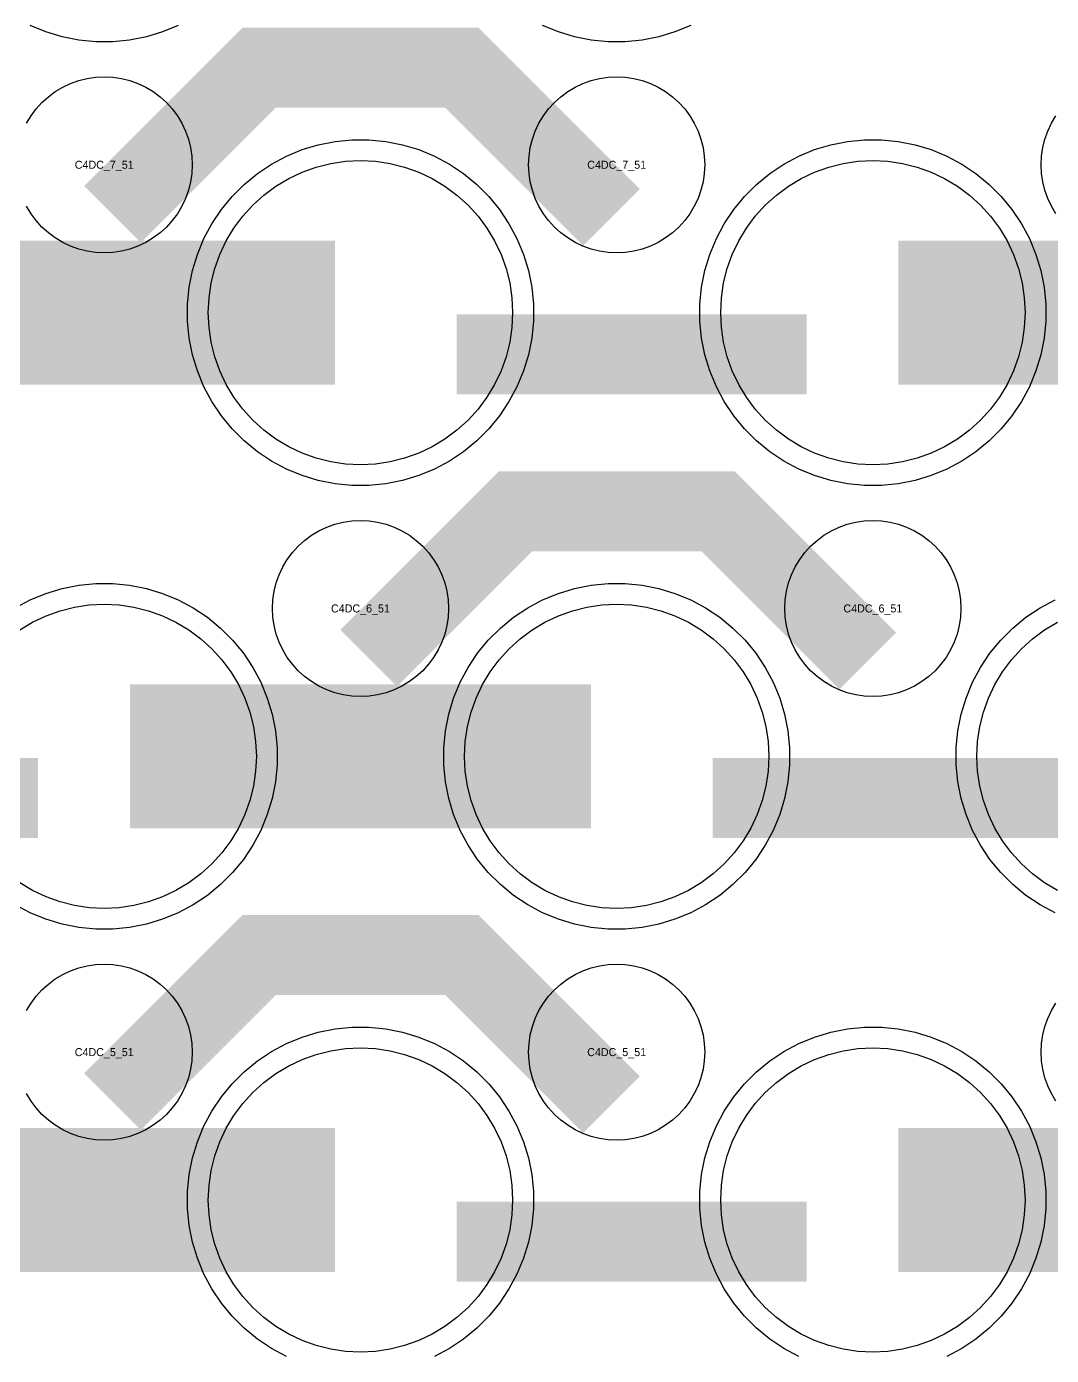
# Model space of a CAD drawing. Extents: x -11880 to 11880, y -14992 to 14992.
# Drawn here: x 4295.8 to 4615.8, y -14195.3 to -13780.3 of the extents above; entities that cross this region are included whole.
import ezdxf
from ezdxf.enums import TextEntityAlignment as Align

# ---------------------------------------------------------------- set-up
doc = ezdxf.new("R2010")
doc.units = 0
doc.header["$MEASUREMENT"] = 0
for name, color, linetype in [('GDS_775_DT_237', 138, 'CONTINUOUS'), ('RDL1_FS', 34, 'CONTINUOUS'), ('RDL_BS', 160, 'CONTINUOUS')]:
    doc.layers.add(name, color=color, linetype=linetype)

msp = doc.modelspace()

# ---------------------------------------------------------------- linework, layer by layer
at = {"layer": 'RDL1_FS', "color": 241, "true_color": 0xf7abae}
for points in [[(4400, -13917.124), (4395.343, -13916.895), (4390.732, -13916.211), (4386.209, -13915.079), (4381.819, -13913.507), (4377.605, -13911.515), (4373.605, -13909.117), (4369.86, -13906.339), (4366.406, -13903.209), (4363.276, -13899.755), (4360.498, -13896.01), (4358.1, -13892.01), (4356.108, -13887.796), (4354.536, -13883.406), (4353.404, -13878.883), (4352.72, -13874.272), (4352.491, -13869.615), (4352.72, -13864.958), (4353.404, -13860.347), (4354.536, -13855.824), (4356.108, -13851.434), (4358.1, -13847.22), (4360.498, -13843.22), (4363.276, -13839.475), (4366.406, -13836.021), (4369.86, -13832.891), (4373.605, -13830.113), (4377.605, -13827.715), (4381.819, -13825.723), (4386.209, -13824.151), (4390.732, -13823.019), (4395.343, -13822.335), (4400, -13822.106), (4404.657, -13822.335), (4409.268, -13823.019), (4413.791, -13824.151), (4418.181, -13825.723), (4422.395, -13827.715), (4426.395, -13830.113), (4430.14, -13832.891), (4433.594, -13836.021), (4436.724, -13839.475), (4439.502, -13843.22), (4441.9, -13847.22), (4443.892, -13851.434), (4445.464, -13855.824), (4446.596, -13860.347), (4447.28, -13864.958), (4447.509, -13869.615), (4447.28, -13874.272), (4446.596, -13878.883), (4445.464, -13883.406), (4443.892, -13887.796), (4441.9, -13892.01), (4439.502, -13896.01), (4436.724, -13899.755), (4433.594, -13903.209), (4430.14, -13906.339), (4426.395, -13909.117), (4422.395, -13911.515), (4418.181, -13913.507), (4413.791, -13915.079), (4409.268, -13916.211), (4404.657, -13916.895)], [(4560, -13917.124), (4555.343, -13916.895), (4550.732, -13916.211), (4546.209, -13915.079), (4541.819, -13913.507), (4537.605, -13911.515), (4533.605, -13909.117), (4529.86, -13906.339), (4526.406, -13903.209), (4523.276, -13899.755), (4520.498, -13896.01), (4518.1, -13892.01), (4516.108, -13887.796), (4514.536, -13883.406), (4513.404, -13878.883), (4512.72, -13874.272), (4512.491, -13869.615), (4512.72, -13864.958), (4513.404, -13860.347), (4514.536, -13855.824), (4516.108, -13851.434), (4518.1, -13847.22), (4520.498, -13843.22), (4523.276, -13839.475), (4526.406, -13836.021), (4529.86, -13832.891), (4533.605, -13830.113), (4537.605, -13827.715), (4541.819, -13825.723), (4546.209, -13824.151), (4550.732, -13823.019), (4555.343, -13822.335), (4560, -13822.106), (4564.657, -13822.335), (4569.268, -13823.019), (4573.791, -13824.151), (4578.181, -13825.723), (4582.395, -13827.715), (4586.395, -13830.113), (4590.14, -13832.891), (4593.594, -13836.021), (4596.724, -13839.475), (4599.502, -13843.22), (4601.9, -13847.22), (4603.892, -13851.434), (4605.464, -13855.824), (4606.596, -13860.347), (4607.28, -13864.958), (4607.509, -13869.615), (4607.28, -13874.272), (4606.596, -13878.883), (4605.464, -13883.406), (4603.892, -13887.796), (4601.9, -13892.01), (4599.502, -13896.01), (4596.724, -13899.755), (4593.594, -13903.209), (4590.14, -13906.339), (4586.395, -13909.117), (4582.395, -13911.515), (4578.181, -13913.507), (4573.791, -13915.079), (4569.268, -13916.211), (4564.657, -13916.895)], [(4480, -14055.689), (4475.343, -14055.46), (4470.732, -14054.776), (4466.209, -14053.644), (4461.819, -14052.072), (4457.605, -14050.08), (4453.605, -14047.682), (4449.86, -14044.904), (4446.406, -14041.774), (4443.276, -14038.32), (4440.498, -14034.575), (4438.1, -14030.575), (4436.108, -14026.361), (4434.536, -14021.971), (4433.404, -14017.448), (4432.72, -14012.837), (4432.491, -14008.18), (4432.72, -14003.523), (4433.404, -13998.912), (4434.536, -13994.389), (4436.108, -13989.999), (4438.1, -13985.785), (4440.498, -13981.785), (4443.276, -13978.04), (4446.406, -13974.586), (4449.86, -13971.456), (4453.605, -13968.678), (4457.605, -13966.28), (4461.819, -13964.288), (4466.209, -13962.716), (4470.732, -13961.584), (4475.343, -13960.9), (4480, -13960.671), (4484.657, -13960.9), (4489.268, -13961.584), (4493.791, -13962.716), (4498.181, -13964.288), (4502.395, -13966.28), (4506.395, -13968.678), (4510.14, -13971.456), (4513.594, -13974.586), (4516.724, -13978.04), (4519.502, -13981.785), (4521.9, -13985.785), (4523.892, -13989.999), (4525.464, -13994.389), (4526.596, -13998.912), (4527.28, -14003.523), (4527.509, -14008.18), (4527.28, -14012.837), (4526.596, -14017.448), (4525.464, -14021.971), (4523.892, -14026.361), (4521.9, -14030.575), (4519.502, -14034.575), (4516.724, -14038.32), (4513.594, -14041.774), (4510.14, -14044.904), (4506.395, -14047.682), (4502.395, -14050.08), (4498.181, -14052.072), (4493.791, -14053.644), (4489.268, -14054.776), (4484.657, -14055.46)], [(4400, -14194.254), (4395.343, -14194.025), (4390.732, -14193.341), (4386.209, -14192.209), (4381.819, -14190.637), (4377.605, -14188.645), (4373.605, -14186.247), (4369.86, -14183.469), (4366.406, -14180.339), (4363.276, -14176.885), (4360.498, -14173.14), (4358.1, -14169.14), (4356.108, -14164.926), (4354.536, -14160.536), (4353.404, -14156.013), (4352.72, -14151.402), (4352.491, -14146.745), (4352.72, -14142.088), (4353.404, -14137.477), (4354.536, -14132.954), (4356.108, -14128.564), (4358.1, -14124.35), (4360.498, -14120.35), (4363.276, -14116.605), (4366.406, -14113.151), (4369.86, -14110.021), (4373.605, -14107.243), (4377.605, -14104.845), (4381.819, -14102.853), (4386.209, -14101.281), (4390.732, -14100.149), (4395.343, -14099.465), (4400, -14099.236), (4404.657, -14099.465), (4409.268, -14100.149), (4413.791, -14101.281), (4418.181, -14102.853), (4422.395, -14104.845), (4426.395, -14107.243), (4430.14, -14110.021), (4433.594, -14113.151), (4436.724, -14116.605), (4439.502, -14120.35), (4441.9, -14124.35), (4443.892, -14128.564), (4445.464, -14132.954), (4446.596, -14137.477), (4447.28, -14142.088), (4447.509, -14146.745), (4447.28, -14151.402), (4446.596, -14156.013), (4445.464, -14160.536), (4443.892, -14164.926), (4441.9, -14169.14), (4439.502, -14173.14), (4436.724, -14176.885), (4433.594, -14180.339), (4430.14, -14183.469), (4426.395, -14186.247), (4422.395, -14188.645), (4418.181, -14190.637), (4413.791, -14192.209), (4409.268, -14193.341), (4404.657, -14194.025)], [(4560, -14194.254), (4555.343, -14194.025), (4550.732, -14193.341), (4546.209, -14192.209), (4541.819, -14190.637), (4537.605, -14188.645), (4533.605, -14186.247), (4529.86, -14183.469), (4526.406, -14180.339), (4523.276, -14176.885), (4520.498, -14173.14), (4518.1, -14169.14), (4516.108, -14164.926), (4514.536, -14160.536), (4513.404, -14156.013), (4512.72, -14151.402), (4512.491, -14146.745), (4512.72, -14142.088), (4513.404, -14137.477), (4514.536, -14132.954), (4516.108, -14128.564), (4518.1, -14124.35), (4520.498, -14120.35), (4523.276, -14116.605), (4526.406, -14113.151), (4529.86, -14110.021), (4533.605, -14107.243), (4537.605, -14104.845), (4541.819, -14102.853), (4546.209, -14101.281), (4550.732, -14100.149), (4555.343, -14099.465), (4560, -14099.236), (4564.657, -14099.465), (4569.268, -14100.149), (4573.791, -14101.281), (4578.181, -14102.853), (4582.395, -14104.845), (4586.395, -14107.243), (4590.14, -14110.021), (4593.594, -14113.151), (4596.724, -14116.605), (4599.502, -14120.35), (4601.9, -14124.35), (4603.892, -14128.564), (4605.464, -14132.954), (4606.596, -14137.477), (4607.28, -14142.088), (4607.509, -14146.745), (4607.28, -14151.402), (4606.596, -14156.013), (4605.464, -14160.536), (4603.892, -14164.926), (4601.9, -14169.14), (4599.502, -14173.14), (4596.724, -14176.885), (4593.594, -14180.339), (4590.14, -14183.469), (4586.395, -14186.247), (4582.395, -14188.645), (4578.181, -14190.637), (4573.791, -14192.209), (4569.268, -14193.341), (4564.657, -14194.025)]]:
    msp.add_lwpolyline(points, close=True, dxfattribs=at)
for points in [[(4248.002, -13869.615, 45, 45, 0), (4320.002, -13869.615, 45, 45, 0)], [(4320.002, -13869.615, 45, 45, 0), (4392.002, -13869.615, 45, 45, 0)], [(4568.002, -13869.615, 45, 45, 0), (4640.002, -13869.615, 45, 45, 0)], [(4328.002, -14008.18, 45, 45, 0), (4400.002, -14008.18, 45, 45, 0)], [(4400.002, -14008.18, 45, 45, 0), (4472.002, -14008.18, 45, 45, 0)], [(4248.002, -14146.745, 45, 45, 0), (4320.002, -14146.745, 45, 45, 0)], [(4320.002, -14146.745, 45, 45, 0), (4392.002, -14146.745, 45, 45, 0)], [(4568.002, -14146.745, 45, 45, 0), (4640.002, -14146.745, 45, 45, 0)]]:
    msp.add_lwpolyline(points, format="xyseb", dxfattribs=at)
for points in [[(4293.605, -13968.678), (4297.605, -13966.28), (4301.819, -13964.288), (4306.209, -13962.716), (4310.732, -13961.584), (4315.343, -13960.9), (4320, -13960.671), (4324.657, -13960.9), (4329.268, -13961.584), (4333.791, -13962.716), (4338.181, -13964.288), (4342.395, -13966.28), (4346.395, -13968.678), (4350.14, -13971.456), (4353.594, -13974.586), (4356.724, -13978.04), (4359.502, -13981.785), (4361.9, -13985.785), (4363.892, -13989.999), (4365.464, -13994.389), (4366.596, -13998.912), (4367.28, -14003.523), (4367.509, -14008.18), (4367.28, -14012.837), (4366.596, -14017.448), (4365.464, -14021.971), (4363.892, -14026.361), (4361.9, -14030.575), (4359.502, -14034.575), (4356.724, -14038.32), (4353.594, -14041.774), (4350.14, -14044.904), (4346.395, -14047.682), (4342.395, -14050.08), (4338.181, -14052.072), (4333.791, -14053.644), (4329.268, -14054.776), (4324.657, -14055.46), (4320, -14055.689), (4315.343, -14055.46), (4310.732, -14054.776), (4306.209, -14053.644), (4301.819, -14052.072), (4297.605, -14050.08), (4293.605, -14047.682)], [(4617.605, -14050.08), (4613.605, -14047.682), (4609.86, -14044.904), (4606.406, -14041.774), (4603.276, -14038.32), (4600.498, -14034.575), (4598.1, -14030.575), (4596.108, -14026.361), (4594.536, -14021.971), (4593.404, -14017.448), (4592.72, -14012.837), (4592.491, -14008.18), (4592.72, -14003.523), (4593.404, -13998.912), (4594.536, -13994.389), (4596.108, -13989.999), (4598.1, -13985.785), (4600.498, -13981.785), (4603.276, -13978.04), (4606.406, -13974.586), (4609.86, -13971.456), (4613.605, -13968.678), (4617.605, -13966.28)]]:
    msp.add_lwpolyline(points, dxfattribs=at)
at = {"layer": 'RDL_BS', "color": 241, "true_color": 0xf7abae}
for points in [[(4343.115, -13779.925), (4338.205, -13781.956), (4333.165, -13783.487), (4327.938, -13784.533), (4322.644, -13785.05), (4317.356, -13785.05), (4312.062, -13784.533), (4306.835, -13783.487), (4301.795, -13781.956), (4296.885, -13779.925)], [(4503.115, -13779.925), (4498.205, -13781.956), (4493.165, -13783.487), (4487.938, -13784.533), (4482.644, -13785.05), (4477.356, -13785.05), (4472.062, -13784.533), (4466.835, -13783.487), (4461.795, -13781.956), (4456.885, -13779.925)], [(4292.223, -13961.797), (4296.885, -13959.305), (4301.795, -13957.274), (4306.835, -13955.743), (4312.062, -13954.697), (4317.356, -13954.18), (4322.644, -13954.18), (4327.938, -13954.697), (4333.165, -13955.743), (4338.205, -13957.274), (4343.115, -13959.305), (4347.777, -13961.797), (4352.191, -13964.744), (4356.292, -13968.106), (4360.074, -13971.888), (4363.436, -13975.989), (4366.383, -13980.403), (4368.875, -13985.065), (4370.906, -13989.975), (4372.437, -13995.015), (4373.483, -14000.242), (4374, -14005.536), (4374, -14010.824), (4373.483, -14016.118), (4372.437, -14021.345), (4370.906, -14026.385), (4368.875, -14031.295), (4366.383, -14035.957), (4363.436, -14040.371), (4360.074, -14044.472), (4356.292, -14048.254), (4352.191, -14051.616), (4347.777, -14054.563), (4343.115, -14057.055), (4338.205, -14059.086), (4333.165, -14060.617), (4327.938, -14061.663), (4322.644, -14062.18), (4317.356, -14062.18), (4312.062, -14061.663), (4306.835, -14060.617), (4301.795, -14059.086), (4296.885, -14057.055), (4292.223, -14054.563)], [(4616.885, -14057.055), (4612.223, -14054.563), (4607.809, -14051.616), (4603.708, -14048.254), (4599.926, -14044.472), (4596.564, -14040.371), (4593.617, -14035.957), (4591.125, -14031.295), (4589.094, -14026.385), (4587.563, -14021.345), (4586.517, -14016.118), (4586, -14010.824), (4586, -14005.536), (4586.517, -14000.242), (4587.563, -13995.015), (4589.094, -13989.975), (4591.125, -13985.065), (4593.617, -13980.403), (4596.564, -13975.989), (4599.926, -13971.888), (4603.708, -13968.106), (4607.809, -13964.744), (4612.223, -13961.797), (4616.885, -13959.305)], [(4376.885, -14195.62), (4372.223, -14193.128), (4367.809, -14190.181), (4363.708, -14186.819), (4359.926, -14183.037), (4356.564, -14178.936), (4353.617, -14174.522), (4351.125, -14169.86), (4349.094, -14164.95), (4347.563, -14159.91), (4346.517, -14154.683), (4346, -14149.389), (4346, -14144.101), (4346.517, -14138.807), (4347.563, -14133.58), (4349.094, -14128.54), (4351.125, -14123.63), (4353.617, -14118.968), (4356.564, -14114.554), (4359.926, -14110.453), (4363.708, -14106.671), (4367.809, -14103.309), (4372.223, -14100.362), (4376.885, -14097.87), (4381.795, -14095.839), (4386.835, -14094.308), (4392.062, -14093.262), (4397.356, -14092.745), (4402.644, -14092.745), (4407.938, -14093.262), (4413.165, -14094.308), (4418.205, -14095.839), (4423.115, -14097.87), (4427.777, -14100.362), (4432.191, -14103.309), (4436.292, -14106.671), (4440.074, -14110.453), (4443.436, -14114.554), (4446.383, -14118.968), (4448.875, -14123.63), (4450.906, -14128.54), (4452.437, -14133.58), (4453.483, -14138.807), (4454, -14144.101), (4454, -14149.389), (4453.483, -14154.683), (4452.437, -14159.91), (4450.906, -14164.95), (4448.875, -14169.86), (4446.383, -14174.522), (4443.436, -14178.936), (4440.074, -14183.037), (4436.292, -14186.819), (4432.191, -14190.181), (4427.777, -14193.128), (4423.115, -14195.62)], [(4536.885, -14195.62), (4532.223, -14193.128), (4527.809, -14190.181), (4523.708, -14186.819), (4519.926, -14183.037), (4516.564, -14178.936), (4513.617, -14174.522), (4511.125, -14169.86), (4509.094, -14164.95), (4507.563, -14159.91), (4506.517, -14154.683), (4506, -14149.389), (4506, -14144.101), (4506.517, -14138.807), (4507.563, -14133.58), (4509.094, -14128.54), (4511.125, -14123.63), (4513.617, -14118.968), (4516.564, -14114.554), (4519.926, -14110.453), (4523.708, -14106.671), (4527.809, -14103.309), (4532.223, -14100.362), (4536.885, -14097.87), (4541.795, -14095.839), (4546.835, -14094.308), (4552.062, -14093.262), (4557.356, -14092.745), (4562.644, -14092.745), (4567.938, -14093.262), (4573.165, -14094.308), (4578.205, -14095.839), (4583.115, -14097.87), (4587.777, -14100.362), (4592.191, -14103.309), (4596.292, -14106.671), (4600.074, -14110.453), (4603.436, -14114.554), (4606.383, -14118.968), (4608.875, -14123.63), (4610.906, -14128.54), (4612.437, -14133.58), (4613.483, -14138.807), (4614, -14144.101), (4614, -14149.389), (4613.483, -14154.683), (4612.437, -14159.91), (4610.906, -14164.95), (4608.875, -14169.86), (4606.383, -14174.522), (4603.436, -14178.936), (4600.074, -14183.037), (4596.292, -14186.819), (4592.191, -14190.181), (4587.777, -14193.128), (4583.115, -14195.62)]]:
    msp.add_lwpolyline(points, dxfattribs=at)
at = {"layer": 'RDL_BS'}
for points in [[(4322.562, -13838.929, 25, 25, 0), (4368.377, -13793.114, 25, 25, 0), (4401.93, -13793.114, 25, 25, 0)], [(4478.401, -13839.828, 25, 25, 0), (4431.687, -13793.114, 25, 25, 0), (4401.929, -13793.114, 25, 25, 0)], [(4402.562, -13977.494, 25, 25, 0), (4448.377, -13931.679, 25, 25, 0), (4481.93, -13931.679, 25, 25, 0)], [(4558.401, -13978.393, 25, 25, 0), (4511.687, -13931.679, 25, 25, 0), (4481.929, -13931.679, 25, 25, 0)], [(4322.562, -14116.059, 25, 25, 0), (4368.377, -14070.244, 25, 25, 0), (4401.93, -14070.244, 25, 25, 0)], [(4478.401, -14116.958, 25, 25, 0), (4431.687, -14070.244, 25, 25, 0), (4401.929, -14070.244, 25, 25, 0)]]:
    msp.add_lwpolyline(points, format="xyseb", dxfattribs=at)
for points in [[(4295.75, -13810.471), (4297.143, -13808.147), (4298.746, -13805.984), (4300.558, -13803.985), (4302.557, -13802.173), (4304.72, -13800.57), (4307.044, -13799.177), (4309.481, -13798.025), (4312.016, -13797.118), (4314.635, -13796.461), (4317.307, -13796.065), (4320, -13795.933), (4322.693, -13796.065), (4325.365, -13796.461), (4327.984, -13797.118), (4330.519, -13798.025), (4332.956, -13799.177), (4335.28, -13800.57), (4337.443, -13802.173), (4339.442, -13803.985), (4341.254, -13805.984), (4342.857, -13808.147), (4344.25, -13810.471), (4345.402, -13812.908), (4346.309, -13815.443), (4346.966, -13818.062), (4347.362, -13820.734), (4347.494, -13823.427), (4347.362, -13826.12), (4346.966, -13828.792), (4346.309, -13831.411), (4345.402, -13833.946), (4344.25, -13836.383), (4342.857, -13838.707), (4341.254, -13840.87), (4339.442, -13842.869), (4337.443, -13844.681), (4335.28, -13846.284), (4332.956, -13847.677), (4330.519, -13848.829), (4327.984, -13849.736), (4325.365, -13850.393), (4322.693, -13850.789), (4320, -13850.921), (4317.307, -13850.789), (4314.635, -13850.393), (4312.016, -13849.736), (4309.481, -13848.829), (4307.044, -13847.677), (4304.72, -13846.284), (4302.557, -13844.681), (4300.558, -13842.869), (4298.746, -13840.87), (4297.143, -13838.707), (4295.75, -13836.383)], [(4617.143, -13838.707), (4615.75, -13836.383), (4614.598, -13833.946), (4613.691, -13831.411), (4613.034, -13828.792), (4612.638, -13826.12), (4612.506, -13823.427), (4612.638, -13820.734), (4613.034, -13818.062), (4613.691, -13815.443), (4614.598, -13812.908), (4615.75, -13810.471), (4617.143, -13808.147)], [(4295.75, -14087.601), (4297.143, -14085.277), (4298.746, -14083.114), (4300.558, -14081.115), (4302.557, -14079.303), (4304.72, -14077.7), (4307.044, -14076.307), (4309.481, -14075.155), (4312.016, -14074.248), (4314.635, -14073.591), (4317.307, -14073.195), (4320, -14073.063), (4322.693, -14073.195), (4325.365, -14073.591), (4327.984, -14074.248), (4330.519, -14075.155), (4332.956, -14076.307), (4335.28, -14077.7), (4337.443, -14079.303), (4339.442, -14081.115), (4341.254, -14083.114), (4342.857, -14085.277), (4344.25, -14087.601), (4345.402, -14090.038), (4346.309, -14092.573), (4346.966, -14095.192), (4347.362, -14097.864), (4347.494, -14100.557), (4347.362, -14103.25), (4346.966, -14105.922), (4346.309, -14108.541), (4345.402, -14111.076), (4344.25, -14113.513), (4342.857, -14115.837), (4341.254, -14118), (4339.442, -14119.999), (4337.443, -14121.811), (4335.28, -14123.414), (4332.956, -14124.807), (4330.519, -14125.959), (4327.984, -14126.866), (4325.365, -14127.523), (4322.693, -14127.919), (4320, -14128.051), (4317.307, -14127.919), (4314.635, -14127.523), (4312.016, -14126.866), (4309.481, -14125.959), (4307.044, -14124.807), (4304.72, -14123.414), (4302.557, -14121.811), (4300.558, -14119.999), (4298.746, -14118), (4297.143, -14115.837), (4295.75, -14113.513)], [(4617.143, -14115.837), (4615.75, -14113.513), (4614.598, -14111.076), (4613.691, -14108.541), (4613.034, -14105.922), (4612.638, -14103.25), (4612.506, -14100.557), (4612.638, -14097.864), (4613.034, -14095.192), (4613.691, -14092.573), (4614.598, -14090.038), (4615.75, -14087.601), (4617.143, -14085.277)]]:
    msp.add_lwpolyline(points, dxfattribs=at)
for points in [[(4480, -13850.921), (4477.307, -13850.789), (4474.635, -13850.393), (4472.016, -13849.736), (4469.481, -13848.829), (4467.044, -13847.677), (4464.72, -13846.284), (4462.557, -13844.681), (4460.558, -13842.869), (4458.746, -13840.87), (4457.143, -13838.707), (4455.75, -13836.383), (4454.598, -13833.946), (4453.691, -13831.411), (4453.034, -13828.792), (4452.638, -13826.12), (4452.506, -13823.427), (4452.638, -13820.734), (4453.034, -13818.062), (4453.691, -13815.443), (4454.598, -13812.908), (4455.75, -13810.471), (4457.143, -13808.147), (4458.746, -13805.984), (4460.558, -13803.985), (4462.557, -13802.173), (4464.72, -13800.57), (4467.044, -13799.177), (4469.481, -13798.025), (4472.016, -13797.118), (4474.635, -13796.461), (4477.307, -13796.065), (4480, -13795.933), (4482.693, -13796.065), (4485.365, -13796.461), (4487.984, -13797.118), (4490.519, -13798.025), (4492.956, -13799.177), (4495.28, -13800.57), (4497.443, -13802.173), (4499.442, -13803.985), (4501.254, -13805.984), (4502.857, -13808.147), (4504.25, -13810.471), (4505.402, -13812.908), (4506.309, -13815.443), (4506.966, -13818.062), (4507.362, -13820.734), (4507.494, -13823.427), (4507.362, -13826.12), (4506.966, -13828.792), (4506.309, -13831.411), (4505.402, -13833.946), (4504.25, -13836.383), (4502.857, -13838.707), (4501.254, -13840.87), (4499.442, -13842.869), (4497.443, -13844.681), (4495.28, -13846.284), (4492.956, -13847.677), (4490.519, -13848.829), (4487.984, -13849.736), (4485.365, -13850.393), (4482.693, -13850.789)], [(4400, -13989.486), (4397.307, -13989.354), (4394.635, -13988.958), (4392.016, -13988.301), (4389.481, -13987.394), (4387.044, -13986.242), (4384.72, -13984.849), (4382.557, -13983.246), (4380.558, -13981.434), (4378.746, -13979.435), (4377.143, -13977.272), (4375.75, -13974.948), (4374.598, -13972.511), (4373.691, -13969.976), (4373.034, -13967.357), (4372.638, -13964.685), (4372.506, -13961.992), (4372.638, -13959.299), (4373.034, -13956.627), (4373.691, -13954.008), (4374.598, -13951.473), (4375.75, -13949.036), (4377.143, -13946.712), (4378.746, -13944.549), (4380.558, -13942.55), (4382.557, -13940.738), (4384.72, -13939.135), (4387.044, -13937.742), (4389.481, -13936.59), (4392.016, -13935.683), (4394.635, -13935.026), (4397.307, -13934.63), (4400, -13934.498), (4402.693, -13934.63), (4405.365, -13935.026), (4407.984, -13935.683), (4410.519, -13936.59), (4412.956, -13937.742), (4415.28, -13939.135), (4417.443, -13940.738), (4419.442, -13942.55), (4421.254, -13944.549), (4422.857, -13946.712), (4424.25, -13949.036), (4425.402, -13951.473), (4426.309, -13954.008), (4426.966, -13956.627), (4427.362, -13959.299), (4427.494, -13961.992), (4427.362, -13964.685), (4426.966, -13967.357), (4426.309, -13969.976), (4425.402, -13972.511), (4424.25, -13974.948), (4422.857, -13977.272), (4421.254, -13979.435), (4419.442, -13981.434), (4417.443, -13983.246), (4415.28, -13984.849), (4412.956, -13986.242), (4410.519, -13987.394), (4407.984, -13988.301), (4405.365, -13988.958), (4402.693, -13989.354)], [(4560, -13989.486), (4557.307, -13989.354), (4554.635, -13988.958), (4552.016, -13988.301), (4549.481, -13987.394), (4547.044, -13986.242), (4544.72, -13984.849), (4542.557, -13983.246), (4540.558, -13981.434), (4538.746, -13979.435), (4537.143, -13977.272), (4535.75, -13974.948), (4534.598, -13972.511), (4533.691, -13969.976), (4533.034, -13967.357), (4532.638, -13964.685), (4532.506, -13961.992), (4532.638, -13959.299), (4533.034, -13956.627), (4533.691, -13954.008), (4534.598, -13951.473), (4535.75, -13949.036), (4537.143, -13946.712), (4538.746, -13944.549), (4540.558, -13942.55), (4542.557, -13940.738), (4544.72, -13939.135), (4547.044, -13937.742), (4549.481, -13936.59), (4552.016, -13935.683), (4554.635, -13935.026), (4557.307, -13934.63), (4560, -13934.498), (4562.693, -13934.63), (4565.365, -13935.026), (4567.984, -13935.683), (4570.519, -13936.59), (4572.956, -13937.742), (4575.28, -13939.135), (4577.443, -13940.738), (4579.442, -13942.55), (4581.254, -13944.549), (4582.857, -13946.712), (4584.25, -13949.036), (4585.402, -13951.473), (4586.309, -13954.008), (4586.966, -13956.627), (4587.362, -13959.299), (4587.494, -13961.992), (4587.362, -13964.685), (4586.966, -13967.357), (4586.309, -13969.976), (4585.402, -13972.511), (4584.25, -13974.948), (4582.857, -13977.272), (4581.254, -13979.435), (4579.442, -13981.434), (4577.443, -13983.246), (4575.28, -13984.849), (4572.956, -13986.242), (4570.519, -13987.394), (4567.984, -13988.301), (4565.365, -13988.958), (4562.693, -13989.354)], [(4480, -14128.051), (4477.307, -14127.919), (4474.635, -14127.523), (4472.016, -14126.866), (4469.481, -14125.959), (4467.044, -14124.807), (4464.72, -14123.414), (4462.557, -14121.811), (4460.558, -14119.999), (4458.746, -14118), (4457.143, -14115.837), (4455.75, -14113.513), (4454.598, -14111.076), (4453.691, -14108.541), (4453.034, -14105.922), (4452.638, -14103.25), (4452.506, -14100.557), (4452.638, -14097.864), (4453.034, -14095.192), (4453.691, -14092.573), (4454.598, -14090.038), (4455.75, -14087.601), (4457.143, -14085.277), (4458.746, -14083.114), (4460.558, -14081.115), (4462.557, -14079.303), (4464.72, -14077.7), (4467.044, -14076.307), (4469.481, -14075.155), (4472.016, -14074.248), (4474.635, -14073.591), (4477.307, -14073.195), (4480, -14073.063), (4482.693, -14073.195), (4485.365, -14073.591), (4487.984, -14074.248), (4490.519, -14075.155), (4492.956, -14076.307), (4495.28, -14077.7), (4497.443, -14079.303), (4499.442, -14081.115), (4501.254, -14083.114), (4502.857, -14085.277), (4504.25, -14087.601), (4505.402, -14090.038), (4506.309, -14092.573), (4506.966, -14095.192), (4507.362, -14097.864), (4507.494, -14100.557), (4507.362, -14103.25), (4506.966, -14105.922), (4506.309, -14108.541), (4505.402, -14111.076), (4504.25, -14113.513), (4502.857, -14115.837), (4501.254, -14118), (4499.442, -14119.999), (4497.443, -14121.811), (4495.28, -14123.414), (4492.956, -14124.807), (4490.519, -14125.959), (4487.984, -14126.866), (4485.365, -14127.523), (4482.693, -14127.919)]]:
    msp.add_lwpolyline(points, close=True, dxfattribs=at)
at = {"layer": 'RDL_BS', "color": 241, "true_color": 0xf7abae}
for points in [[(4397.356, -13923.615), (4392.062, -13923.098), (4386.835, -13922.052), (4381.795, -13920.521), (4376.885, -13918.49), (4372.223, -13915.998), (4367.809, -13913.051), (4363.708, -13909.689), (4359.926, -13905.907), (4356.564, -13901.806), (4353.617, -13897.392), (4351.125, -13892.73), (4349.094, -13887.82), (4347.563, -13882.78), (4346.517, -13877.553), (4346, -13872.259), (4346, -13866.971), (4346.517, -13861.677), (4347.563, -13856.45), (4349.094, -13851.41), (4351.125, -13846.5), (4353.617, -13841.838), (4356.564, -13837.424), (4359.926, -13833.323), (4363.708, -13829.541), (4367.809, -13826.179), (4372.223, -13823.232), (4376.885, -13820.74), (4381.795, -13818.709), (4386.835, -13817.178), (4392.062, -13816.132), (4397.356, -13815.615), (4402.644, -13815.615), (4407.938, -13816.132), (4413.165, -13817.178), (4418.205, -13818.709), (4423.115, -13820.74), (4427.777, -13823.232), (4432.191, -13826.179), (4436.292, -13829.541), (4440.074, -13833.323), (4443.436, -13837.424), (4446.383, -13841.838), (4448.875, -13846.5), (4450.906, -13851.41), (4452.437, -13856.45), (4453.483, -13861.677), (4454, -13866.971), (4454, -13872.259), (4453.483, -13877.553), (4452.437, -13882.78), (4450.906, -13887.82), (4448.875, -13892.73), (4446.383, -13897.392), (4443.436, -13901.806), (4440.074, -13905.907), (4436.292, -13909.689), (4432.191, -13913.051), (4427.777, -13915.998), (4423.115, -13918.49), (4418.205, -13920.521), (4413.165, -13922.052), (4407.938, -13923.098), (4402.644, -13923.615)], [(4557.356, -13923.615), (4552.062, -13923.098), (4546.835, -13922.052), (4541.795, -13920.521), (4536.885, -13918.49), (4532.223, -13915.998), (4527.809, -13913.051), (4523.708, -13909.689), (4519.926, -13905.907), (4516.564, -13901.806), (4513.617, -13897.392), (4511.125, -13892.73), (4509.094, -13887.82), (4507.563, -13882.78), (4506.517, -13877.553), (4506, -13872.259), (4506, -13866.971), (4506.517, -13861.677), (4507.563, -13856.45), (4509.094, -13851.41), (4511.125, -13846.5), (4513.617, -13841.838), (4516.564, -13837.424), (4519.926, -13833.323), (4523.708, -13829.541), (4527.809, -13826.179), (4532.223, -13823.232), (4536.885, -13820.74), (4541.795, -13818.709), (4546.835, -13817.178), (4552.062, -13816.132), (4557.356, -13815.615), (4562.644, -13815.615), (4567.938, -13816.132), (4573.165, -13817.178), (4578.205, -13818.709), (4583.115, -13820.74), (4587.777, -13823.232), (4592.191, -13826.179), (4596.292, -13829.541), (4600.074, -13833.323), (4603.436, -13837.424), (4606.383, -13841.838), (4608.875, -13846.5), (4610.906, -13851.41), (4612.437, -13856.45), (4613.483, -13861.677), (4614, -13866.971), (4614, -13872.259), (4613.483, -13877.553), (4612.437, -13882.78), (4610.906, -13887.82), (4608.875, -13892.73), (4606.383, -13897.392), (4603.436, -13901.806), (4600.074, -13905.907), (4596.292, -13909.689), (4592.191, -13913.051), (4587.777, -13915.998), (4583.115, -13918.49), (4578.205, -13920.521), (4573.165, -13922.052), (4567.938, -13923.098), (4562.644, -13923.615)], [(4477.356, -14062.18), (4472.062, -14061.663), (4466.835, -14060.617), (4461.795, -14059.086), (4456.885, -14057.055), (4452.223, -14054.563), (4447.809, -14051.616), (4443.708, -14048.254), (4439.926, -14044.472), (4436.564, -14040.371), (4433.617, -14035.957), (4431.125, -14031.295), (4429.094, -14026.385), (4427.563, -14021.345), (4426.517, -14016.118), (4426, -14010.824), (4426, -14005.536), (4426.517, -14000.242), (4427.563, -13995.015), (4429.094, -13989.975), (4431.125, -13985.065), (4433.617, -13980.403), (4436.564, -13975.989), (4439.926, -13971.888), (4443.708, -13968.106), (4447.809, -13964.744), (4452.223, -13961.797), (4456.885, -13959.305), (4461.795, -13957.274), (4466.835, -13955.743), (4472.062, -13954.697), (4477.356, -13954.18), (4482.644, -13954.18), (4487.938, -13954.697), (4493.165, -13955.743), (4498.205, -13957.274), (4503.115, -13959.305), (4507.777, -13961.797), (4512.191, -13964.744), (4516.292, -13968.106), (4520.074, -13971.888), (4523.436, -13975.989), (4526.383, -13980.403), (4528.875, -13985.065), (4530.906, -13989.975), (4532.437, -13995.015), (4533.483, -14000.242), (4534, -14005.536), (4534, -14010.824), (4533.483, -14016.118), (4532.437, -14021.345), (4530.906, -14026.385), (4528.875, -14031.295), (4526.383, -14035.957), (4523.436, -14040.371), (4520.074, -14044.472), (4516.292, -14048.254), (4512.191, -14051.616), (4507.777, -14054.563), (4503.115, -14057.055), (4498.205, -14059.086), (4493.165, -14060.617), (4487.938, -14061.663), (4482.644, -14062.18)]]:
    msp.add_lwpolyline(points, close=True, dxfattribs=at)
for points in [[(4430.016, -13882.628, 25, 25, 0), (4539.281, -13882.628, 25, 25, 0)], [(4190.016, -14021.193, 25, 25, 0), (4299.281, -14021.193, 25, 25, 0)], [(4510.016, -14021.193, 25, 25, 0), (4619.281, -14021.193, 25, 25, 0)], [(4430.016, -14159.758, 25, 25, 0), (4539.281, -14159.758, 25, 25, 0)]]:
    msp.add_lwpolyline(points, format="xyseb", dxfattribs=at)

# ---------------------------------------------------------------- texts
at = {"layer": 'GDS_775_DT_237'}
for s, p in [('C4DC_7_51', (4320, -13823.427)), ('C4DC_7_51', (4320, -13823.427)), ('C4DC_7_51', (4480, -13823.427)), ('C4DC_7_51', (4480, -13823.427)), ('C4DC_6_51', (4400, -13961.992)), ('C4DC_6_51', (4400, -13961.992)), ('C4DC_6_51', (4560, -13961.992)), ('C4DC_6_51', (4560, -13961.992)), ('C4DC_5_51', (4320, -14100.557)), ('C4DC_5_51', (4320, -14100.557)), ('C4DC_5_51', (4480, -14100.557)), ('C4DC_5_51', (4480, -14100.557))]:
    msp.add_text(s, height=2.5, dxfattribs=at).set_placement(p, align=Align.MIDDLE_CENTER)

doc.saveas('drawing.dxf')
